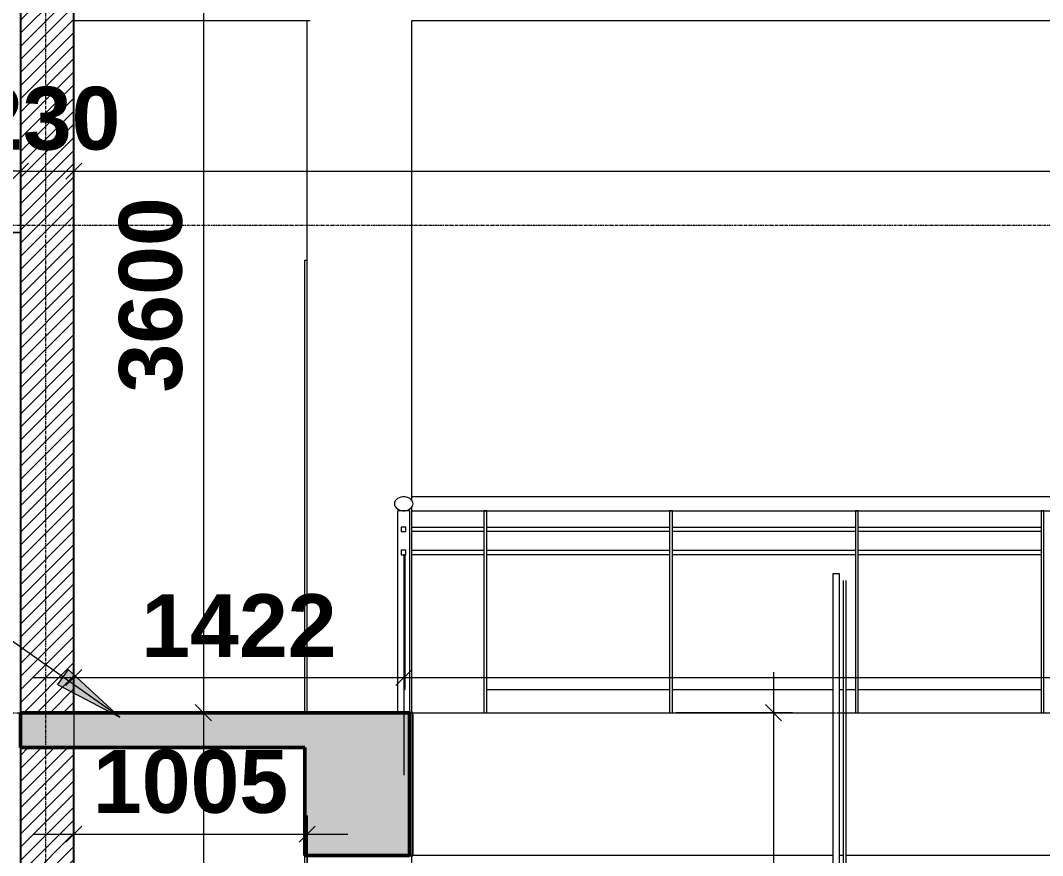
# Model space of a CAD drawing. Header units: inches. Extents: x 22 to 382261, y 22 to 371281.
# Drawn here: x 114936 to 119338, y 142897 to 146495 of the extents above; entities that cross this region are included whole.
import ezdxf

# ---------------------------------------------------------------- set-up
doc = ezdxf.new("R2010")
doc.units = ezdxf.units.IN
doc.header["$MEASUREMENT"] = 0
doc.linetypes.add('Grid Line 1_2_', pattern=[22.225, 12.7, -3.175, 3.175, -3.175])
for name, color, linetype, lineweight in [('A-ANNO-DIMS', 211, 'Continuous', 9), ('A-COLS', 52, 'Continuous', 9), ('A-DETL-GENF', 92, 'Continuous', 9), ('A-DETL-THIN', 151, 'Continuous', 9), ('A-FLOR-HRAL', 11, 'Continuous', 9), ('A-FLOR-LEVL', 51, 'Continuous', 9), ('A-GLAZ-CURT', 52, 'Continuous', 9), ('A-WALL-PATT', 111, 'Continuous', 9), ('G-ANNO-TEXT', 231, 'Continuous', 9), ('I-WALL', 2, 'Continuous', 9), ('Q-CASE', 31, 'Continuous', 9), ('S-GRID', 1, 'Continuous', 9)]:
    doc.layers.add(name, color=color, linetype=linetype, lineweight=lineweight)
doc.styles.add('Arial_B_2', font='arialbd.ttf', dxfattribs={"height": 270.833333})
doc.dimstyles.new('2_2', dxfattribs={"dimscale": 304.8, "dimtxt": 267.818092, "dimasz": 0.227865, "dimexe": 1.377953, "dimexo": 0.0625, "dimgap": 0.287073, "dimtad": 1, "dimdec": 0, "dimzin": 0, "dimdsep": 46, "dimtxsty": 'Arial_B_2', "dimblk1": 'OBLIQUE', "dimblk2": 'OBLIQUE', "dimsah": 1, "dimcen": 0.09, "dimdle": 0.574147, "dimazin": 0, "dimtfac": 1, "dimtdec": 4, "dimtix": 1, "dimtmove": 0, "dimatfit": 3, "dimfxl": 0.574147, "dimfxlon": 1, "dimtvp": 1, "dimtolj": 1, "dimtzin": 0, "dimlwd": 18, "dimlwe": 18, "dimarcsym": 2})

# ---------------------------------------------------------------- blocks, each defined once
blk = doc.blocks.new('Casework 3 - Casework 3-482897-Section C-C')
at = {"layer": 'Q-CASE'}
for p, q in [((-5461.8, 8210), (-4819.3, 8210)), ((-5461.8, 7581), (-5461.8, 8210)), ((-5461.8, 7581), (-4821.8, 7581)), ((-5461.8, 6416.7), (-5461.8, 7581)), ((-5421.8, 7577.6), (-5421.8, 6420.1)), ((-4821.8, 7577.6), (-5421.8, 7577.6)), ((-4821.8, 6416.7), (-5461.8, 6416.7)), ((-5421.8, 6420.1), (-4821.8, 6420.1))]:
    blk.add_line(p, q, dxfattribs=at)
blk = doc.blocks.new('Railing - 800mm-626364-Section C-C')
at = {"layer": 'A-FLOR-HRAL', "lineweight": 18}
for p, q in [((-3170.1, 5030), (-3170.1, 4450)), ((-3165.1, 5030), (-3170.1, 5030)), ((-3165.1, 4450), (-3165.1, 5030)), ((-3170.1, 4450), (-3165.1, 4450))]:
    blk.add_line(p, q, dxfattribs=at)
blk = doc.blocks.new('Railing - 50 x 12mm-408198-Section C-C')
at = {"layer": 'A-FLOR-HRAL'}
for p, q in [((-3196.8, 4350), (-3196.8, 5220)), ((-3146.8, 5220), (-3196.8, 5220)), ((-3146.8, 5220), (-3146.8, 4350))]:
    blk.add_line(p, q, dxfattribs=at)
blk = doc.blocks.new('Railing - 50 x 12mm-V1-Section C-C')
at = {"layer": 'A-FLOR-HRAL'}
for p, q in [((-2813.9, 5220), (-2825.9, 5220)), ((-2825.9, 5220), (-2825.9, 4350)), ((-2813.9, 4350), (-2813.9, 5220))]:
    blk.add_line(p, q, dxfattribs=at)
blk = doc.blocks.new('Railing - 800mm-V2-Section C-C')
at = {"layer": 'A-FLOR-HRAL'}
blk.add_line((-2813.9, 4450), (-2025.9, 4450), dxfattribs=at)
blk = doc.blocks.new('Railing - 800mm-V3-Section C-C')
at = {"layer": 'A-FLOR-HRAL'}
for p, q in [((-2013.9, 4450), (-1321.3, 4450)), ((-1296.3, 4450), (-1276.8, 4450)), ((-1266.8, 4450), (-1225.9, 4450))]:
    blk.add_line(p, q, dxfattribs=at)
blk = doc.blocks.new('Railing - Railing-537520-Section C-C')
at = {"layer": 'A-FLOR-HRAL'}
for p, q in [((7103.2, 5280), (-3136.8, 5280)), ((-3136.8, 5220), (7103.2, 5220)), ((-3136.8, 5150), (-2825.9, 5150)), ((-2825.9, 5130), (-3136.8, 5130)), ((-2813.9, 5150), (-2025.9, 5150)), ((-2025.9, 5130), (-2813.9, 5130)), ((-2013.9, 5150), (-1225.9, 5150)), ((-1225.9, 5130), (-2013.9, 5130)), ((-1213.9, 5150), (-425.9, 5150)), ((-425.9, 5130), (-1213.9, 5130)), ((-3136.8, 5050), (-2825.9, 5050)), ((-2825.9, 5030), (-3136.8, 5030)), ((-2813.9, 5050), (-2025.9, 5050)), ((-2025.9, 5030), (-2813.9, 5030)), ((-2013.9, 5050), (-1225.9, 5050)), ((-1225.9, 5030), (-2013.9, 5030)), ((-1213.9, 5050), (-425.9, 5050)), ((-425.9, 5030), (-1213.9, 5030))]:
    blk.add_line(p, q, dxfattribs=at)
at = {"layer": 'A-FLOR-HRAL', "lineweight": 18}
for p, q in [((-3161.8, 5150), (-3181.8, 5150)), ((-3181.8, 5150), (-3181.8, 5130)), ((-3181.8, 5130), (-3161.8, 5130)), ((-3161.8, 5130), (-3161.8, 5150)), ((-3161.8, 5050), (-3181.8, 5050)), ((-3181.8, 5050), (-3181.8, 5030)), ((-3181.8, 5030), (-3161.8, 5030)), ((-3161.8, 5030), (-3161.8, 5050))]:
    blk.add_line(p, q, dxfattribs=at)
at = {"layer": 'A-FLOR-HRAL', "lineweight": 18, "flags": 128}
for points in [[(-3131.2, 5250), (-3132.1, 5256.2), (-3134.7, 5262.2), (-3138.8, 5267.6), (-3144.4, 5272.3), (-3151.2, 5276), (-3158.8, 5278.5), (-3167, 5279.8), (-3175.4, 5279.8), (-3183.6, 5278.5), (-3191.2, 5276), (-3198, 5272.3), (-3203.6, 5267.6), (-3207.7, 5262.2), (-3210.3, 5256.2), (-3211.2, 5250)], [(-3211.2, 5250), (-3210.3, 5243.8), (-3207.7, 5237.8), (-3203.6, 5232.4), (-3198, 5227.7), (-3191.2, 5224), (-3183.6, 5221.5), (-3175.4, 5220.2), (-3167, 5220.2), (-3158.8, 5221.5), (-3151.2, 5224), (-3144.4, 5227.7), (-3138.8, 5232.4), (-3134.7, 5237.8), (-3132.1, 5243.8), (-3131.2, 5250)]]:
    blk.add_lwpolyline(points, dxfattribs=at)
for name, p in [('Railing - 50 x 12mm-408198-Section C-C', (0, 0)), ('Railing - 50 x 12mm-V1-Section C-C', (0, 0)), ('Railing - 50 x 12mm-V1-Section C-C', (800, 0)), ('Railing - 50 x 12mm-V1-Section C-C', (1600, 0)), ('Railing - 50 x 12mm-V1-Section C-C', (2400, 0)), ('Railing - 800mm-626364-Section C-C', (0, 0)), ('Railing - 800mm-V2-Section C-C', (0, 0)), ('Railing - 800mm-V3-Section C-C', (0, 0)), ('Railing - 800mm-V2-Section C-C', (1600, 0))]:
    blk.add_blockref(name, p)
blk = doc.blocks.new('Top Rail Type - Top Rail_Internal_-537676-Section C-C')
at = {"layer": 'A-FLOR-HRAL'}
for p, q in [((7103.2, 5280), (-3136.8, 5280)), ((-3136.8, 5220), (7103.2, 5220))]:
    blk.add_line(p, q, dxfattribs=at)
at = {"layer": 'A-FLOR-HRAL', "flags": 128}
for points in [[(-3131.2, 5250), (-3132.1, 5256.2), (-3134.7, 5262.2), (-3138.8, 5267.6), (-3144.4, 5272.3), (-3151.2, 5276), (-3158.8, 5278.5), (-3167, 5279.8), (-3175.4, 5279.8), (-3183.6, 5278.5), (-3191.2, 5276), (-3198, 5272.3), (-3203.6, 5267.6), (-3207.7, 5262.2), (-3210.3, 5256.2), (-3211.2, 5250)], [(-3211.2, 5250), (-3210.3, 5243.8), (-3207.7, 5237.8), (-3203.6, 5232.4), (-3198, 5227.7), (-3191.2, 5224), (-3183.6, 5221.5), (-3175.4, 5220.2), (-3167, 5220.2), (-3158.8, 5221.5), (-3151.2, 5224), (-3144.4, 5227.7), (-3138.8, 5232.4), (-3134.7, 5237.8), (-3132.1, 5243.8), (-3131.2, 5250)]]:
    blk.add_lwpolyline(points, dxfattribs=at)
blk = doc.blocks.new('Casework 11 - Casework 8-650977-Section C-C')
at = {"layer": 'Q-CASE'}
for p, q in [((-1276.8, 2850), (-1276.8, 4919.5)), ((-1266.8, 4919.5), (-1266.8, 2850))]:
    blk.add_line(p, q, dxfattribs=at)
blk = doc.blocks.new('System Panel - Glazed-655852-Section C-C')
at = {"layer": 'A-GLAZ-CURT'}
for p, q in [((-1321.3, 300), (-1321.3, 4950)), ((-1321.3, 4950), (-1296.3, 4950)), ((-1296.3, 4950), (-1296.3, 300))]:
    blk.add_line(p, q, dxfattribs=at)
blk = doc.blocks.new('Casework 20 - Casework 20-674433-Section C-C')
at = {"layer": 'Q-CASE', "lineweight": 25}
for p, q in [((-3132.4, 4350), (-3146.8, 4350)), ((-3132.4, 3734.5), (-3132.4, 4350)), ((-3146.8, 3734.5), (-3132.4, 3734.5))]:
    blk.add_line(p, q, dxfattribs=at)
at = {"layer": 'Q-CASE'}
for p, q in [((-3132.4, 4350), (-1321.3, 4350)), ((-1296.3, 4350), (-1276.8, 4350)), ((-1266.8, 4350), (5013.2, 4350)), ((-1321.3, 3734.5), (-3132.4, 3734.5)), ((-1276.8, 3734.5), (-1296.3, 3734.5)), ((5013.2, 3734.5), (-1266.8, 3734.5))]:
    blk.add_line(p, q, dxfattribs=at)
blk = doc.blocks.new('_Oblique')
at = {"color": 0, "linetype": 'ByBlock', "lineweight": -2}
blk.add_line((-0.5, -0.5), (0.5, 0.5), dxfattribs=at)
blk = doc.blocks.new('*D5171')
at = {"layer": 'A-ANNO-DIMS', "color": 0, "lineweight": 18, "transparency": 16777216}
for p, q in [((114935.6, 145926.9), (114935.6, 145425.9)), ((115165.6, 145926.9), (115165.6, 145425.9)), ((114935.6, 145845.9), (114866.1, 145845.9)), ((114935.6, 145845.9), (115165.6, 145845.9)), ((115165.6, 145845.9), (115235, 145845.9))]:
    blk.add_line(p, q, dxfattribs=at)
at = {"layer": 'Defpoints', "color": 0, "transparency": 16777216}
for p in [(114935.6, 145945.9), (115165.6, 145945.9), (115165.6, 145845.9)]:
    blk.add_point(p, dxfattribs=at)
at = {"layer": 'A-ANNO-DIMS', "color": 0, "lineweight": 18, "transparency": 16777216, "xscale": 69.45312499999999, "yscale": 69.45312499999999, "zscale": 69.45312499999999}
blk.add_blockref('_Oblique', (114935.6, 145845.9), dxfattribs=at)
at = {"layer": 'A-ANNO-DIMS', "color": 0, "lineweight": 18, "transparency": 16777216, "xscale": 69.45312499999999, "yscale": 69.45312499999999, "zscale": 69.45312499999999, "rotation": 180}
blk.add_blockref('_Oblique', (115165.6, 145845.9), dxfattribs=at)
at = {"layer": 'A-ANNO-DIMS', "color": 0, "lineweight": 18, "transparency": 16777216, "insert": (115050.6, 146071.7), "char_height": 270.83, "width": 419.764, "attachment_point": 5, "style": 'Arial_B_2'}
blk.add_mtext('\\A1;230', dxfattribs=at)
blk = doc.blocks.new('*D5172')
at = {"layer": 'A-ANNO-DIMS', "color": 0, "lineweight": 18, "transparency": 16777216}
for p, q in [((115165.6, 145926.9), (115165.6, 145425.9)), ((128210.6, 145926.9), (128210.6, 145425.9)), ((114990.6, 145845.9), (128385.6, 145845.9))]:
    blk.add_line(p, q, dxfattribs=at)
at = {"layer": 'Defpoints', "color": 0, "transparency": 16777216}
for p in [(115165.6, 145945.9), (128210.6, 145945.9), (128210.6, 145845.9)]:
    blk.add_point(p, dxfattribs=at)
at = {"layer": 'A-ANNO-DIMS', "color": 0, "lineweight": 18, "transparency": 16777216, "xscale": 69.45312499999999, "yscale": 69.45312499999999, "zscale": 69.45312499999999, "rotation": 180}
blk.add_blockref('_Oblique', (115165.6, 145845.9), dxfattribs=at)
at = {"layer": 'A-ANNO-DIMS', "color": 0, "lineweight": 18, "transparency": 16777216, "xscale": 69.45312499999999, "yscale": 69.45312499999999, "zscale": 69.45312499999999}
blk.add_blockref('_Oblique', (128210.6, 145845.9), dxfattribs=at)
at = {"layer": 'A-ANNO-DIMS', "color": 0, "lineweight": 18, "transparency": 16777216, "insert": (121688.1, 146071.7), "char_height": 270.83, "width": 699.606, "attachment_point": 5, "style": 'Arial_B_2'}
blk.add_mtext('\\A1;13045', dxfattribs=at)
blk = doc.blocks.new('*D5176')
at = {"layer": 'A-ANNO-DIMS', "color": 0, "lineweight": 18, "transparency": 16777216}
for p, q in [((115165.6, 143070.1), (115165.6, 142569.2)), ((116170.6, 143070.1), (116170.6, 142569.2)), ((114990.6, 142989.2), (116345.6, 142989.2))]:
    blk.add_line(p, q, dxfattribs=at)
at = {"layer": 'Defpoints', "color": 0, "transparency": 16777216}
for p in [(115165.6, 143089.2), (116170.6, 143089.2), (116170.6, 142989.2)]:
    blk.add_point(p, dxfattribs=at)
at = {"layer": 'A-ANNO-DIMS', "color": 0, "lineweight": 18, "transparency": 16777216, "xscale": 69.45312499999999, "yscale": 69.45312499999999, "zscale": 69.45312499999999, "rotation": 180}
blk.add_blockref('_Oblique', (115165.6, 142989.2), dxfattribs=at)
at = {"layer": 'A-ANNO-DIMS', "color": 0, "lineweight": 18, "transparency": 16777216, "xscale": 69.45312499999999, "yscale": 69.45312499999999, "zscale": 69.45312499999999}
blk.add_blockref('_Oblique', (116170.6, 142989.2), dxfattribs=at)
at = {"layer": 'A-ANNO-DIMS', "color": 0, "lineweight": 18, "transparency": 16777216, "insert": (115668.1, 143214.9), "char_height": 270.83, "width": 559.685, "attachment_point": 5, "style": 'Arial_B_2'}
blk.add_mtext('\\A1;1005', dxfattribs=at)
blk = doc.blocks.new('*D5178')
at = {"layer": 'A-ANNO-DIMS', "color": 0, "lineweight": 18, "transparency": 16777216}
for p, q in [((115723.4, 147287.8), (115723.4, 143337.8)), ((115804.3, 147112.8), (115303.4, 147112.8)), ((115804.3, 143512.8), (115303.4, 143512.8))]:
    blk.add_line(p, q, dxfattribs=at)
at = {"layer": 'Defpoints', "color": 0, "transparency": 16777216}
for p in [(115823.4, 147112.8), (115723.4, 143512.8), (115823.4, 143512.8)]:
    blk.add_point(p, dxfattribs=at)
at = {"layer": 'A-ANNO-DIMS', "color": 0, "lineweight": 18, "transparency": 16777216, "xscale": 69.45312499999999, "yscale": 69.45312499999999, "zscale": 69.45312499999999}
for p, rotation in [((115723.4, 147112.8), 90), ((115723.4, 143512.8), 270)]:
    blk.add_blockref('_Oblique', p, dxfattribs=dict(at, rotation=rotation))
at = {"layer": 'A-ANNO-DIMS', "color": 0, "lineweight": 18, "transparency": 16777216, "insert": (115497.6, 145312.8), "char_height": 270.83, "width": 559.685, "attachment_point": 5, "rotation": 90, "style": 'Arial_B_2'}
blk.add_mtext('\\A1;3600', dxfattribs=at)
blk = doc.blocks.new('*D5179')
at = {"layer": 'A-ANNO-DIMS', "color": 0, "lineweight": 18, "transparency": 16777216}
for p, q in [((115723.4, 143687.8), (115723.4, 139287.8)), ((115804.3, 143512.8), (115303.4, 143512.8)), ((115804.3, 139462.8), (115303.4, 139462.8))]:
    blk.add_line(p, q, dxfattribs=at)
at = {"layer": 'Defpoints', "color": 0, "transparency": 16777216}
for p in [(115823.4, 143512.8), (115723.4, 139462.8), (115823.4, 139462.8)]:
    blk.add_point(p, dxfattribs=at)
at = {"layer": 'A-ANNO-DIMS', "color": 0, "lineweight": 18, "transparency": 16777216, "xscale": 69.45312499999999, "yscale": 69.45312499999999, "zscale": 69.45312499999999}
for p, rotation in [((115723.4, 143512.8), 90), ((115723.4, 139462.8), 270)]:
    blk.add_blockref('_Oblique', p, dxfattribs=dict(at, rotation=rotation))
at = {"layer": 'A-ANNO-DIMS', "color": 0, "lineweight": 18, "transparency": 16777216, "insert": (115497.6, 141487.8), "char_height": 270.83, "width": 559.685, "attachment_point": 5, "rotation": 90, "style": 'Arial_B_2'}
blk.add_mtext('\\A1;4050', dxfattribs=at)
blk = doc.blocks.new('*D5185')
at = {"layer": 'A-ANNO-DIMS', "color": 0, "lineweight": 18, "transparency": 16777216}
for p, q in [((118179.2, 143687.8), (118179.2, 139287.8)), ((118260.1, 143512.8), (117759.2, 143512.8)), ((118260.1, 139462.8), (117759.2, 139462.8))]:
    blk.add_line(p, q, dxfattribs=at)
at = {"layer": 'Defpoints', "color": 0, "transparency": 16777216}
for p in [(118279.2, 143512.8), (118179.2, 139462.8), (118279.2, 139462.8)]:
    blk.add_point(p, dxfattribs=at)
at = {"layer": 'A-ANNO-DIMS', "color": 0, "lineweight": 18, "transparency": 16777216, "xscale": 69.45312499999999, "yscale": 69.45312499999999, "zscale": 69.45312499999999}
for p, rotation in [((118179.2, 143512.8), 90), ((118179.2, 139462.8), 270)]:
    blk.add_blockref('_Oblique', p, dxfattribs=dict(at, rotation=rotation))
at = {"layer": 'A-ANNO-DIMS', "color": 0, "lineweight": 18, "transparency": 16777216, "insert": (117953.4, 141487.8), "char_height": 270.83, "width": 559.685, "attachment_point": 5, "rotation": 90, "style": 'Arial_B_2'}
blk.add_mtext('\\A1;4050', dxfattribs=at)
blk = doc.blocks.new('*D5192')
at = {"layer": 'A-ANNO-DIMS', "color": 0, "lineweight": 18, "transparency": 16777216}
for p, q in [((115165.6, 143745.3), (115165.6, 143244.4)), ((116587.3, 143745.3), (116587.3, 143244.4)), ((114990.6, 143664.4), (116762.3, 143664.4))]:
    blk.add_line(p, q, dxfattribs=at)
at = {"layer": 'Defpoints', "color": 0, "transparency": 16777216}
for p in [(115165.6, 143764.4), (116587.3, 143764.4), (116587.3, 143664.4)]:
    blk.add_point(p, dxfattribs=at)
at = {"layer": 'A-ANNO-DIMS', "color": 0, "lineweight": 18, "transparency": 16777216, "xscale": 69.45312499999999, "yscale": 69.45312499999999, "zscale": 69.45312499999999, "rotation": 180}
blk.add_blockref('_Oblique', (115165.6, 143664.4), dxfattribs=at)
at = {"layer": 'A-ANNO-DIMS', "color": 0, "lineweight": 18, "transparency": 16777216, "xscale": 69.45312499999999, "yscale": 69.45312499999999, "zscale": 69.45312499999999}
blk.add_blockref('_Oblique', (116587.3, 143664.4), dxfattribs=at)
at = {"layer": 'A-ANNO-DIMS', "color": 0, "lineweight": 18, "transparency": 16777216, "insert": (115876.4, 143887.8), "char_height": 270.83, "width": 559.685, "attachment_point": 5, "style": 'Arial_B_2'}
blk.add_mtext('\\A1;1422', dxfattribs=at)
blk = doc.blocks.new('*D5193')
at = {"layer": 'A-ANNO-DIMS', "color": 0, "lineweight": 18, "transparency": 16777216}
for p, q in [((116587.3, 143745.3), (116587.3, 143244.4)), ((126887.7, 143745.3), (126887.7, 143244.4)), ((116412.3, 143664.4), (127062.7, 143664.4))]:
    blk.add_line(p, q, dxfattribs=at)
at = {"layer": 'Defpoints', "color": 0, "transparency": 16777216}
for p in [(116587.3, 143764.4), (126887.7, 143764.4), (126887.7, 143664.4)]:
    blk.add_point(p, dxfattribs=at)
at = {"layer": 'A-ANNO-DIMS', "color": 0, "lineweight": 18, "transparency": 16777216, "xscale": 69.45312499999999, "yscale": 69.45312499999999, "zscale": 69.45312499999999, "rotation": 180}
blk.add_blockref('_Oblique', (116587.3, 143664.4), dxfattribs=at)
at = {"layer": 'A-ANNO-DIMS', "color": 0, "lineweight": 18, "transparency": 16777216, "xscale": 69.45312499999999, "yscale": 69.45312499999999, "zscale": 69.45312499999999}
blk.add_blockref('_Oblique', (126887.7, 143664.4), dxfattribs=at)
at = {"layer": 'A-ANNO-DIMS', "color": 0, "lineweight": 18, "transparency": 16777216, "insert": (121737.5, 143890.1), "char_height": 270.83, "width": 699.606, "attachment_point": 5, "style": 'Arial_B_2'}
blk.add_mtext('\\A1;10300', dxfattribs=at)

msp = doc.modelspace()

# ---------------------------------------------------------------- hatches: boundary and pattern name
at = {"layer": 'A-DETL-GENF'}
h = msp.add_hatch(dxfattribs=at)
h.set_pattern_fill('FP_5', style=0, pattern_type=2)
h.set_pattern_definition([(50, (123150.51, 143793.9), (182.1847, -15.939), [19.05, -209.55]), (355, (123150.51, 143793.9), (-35.2424, 191.0566), [15.24, -167.64]), (100.451, (123165.7, 143792.57), (146.9425, 175.1167), [16.19, -178.09]), (46.184, (123150.51, 143844.7), (271.079, -42.0433), [28.575, -314.325]), (96.636, (123173.1, 143841.2), (237.4025, 247.427), [24.285, -267.135]), (351.184, (123150.51, 143844.7), (237.405, 247.425), [22.86, -251.46]), (21, (123175.91, 143832), (151.6149, -102.2655), [19.05, -209.55]), (326, (123175.91, 143832), (61.8024, 184.1877), [15.24, -167.64]), (71.451, (123188.55, 143823.48), (213.417, 81.9214), [16.19, -178.09]), (37.5, (123150.514, 143793.9), (3.08832, 84.55508), [8.382, -157.226, 8.382, -161.798, -168.275]), (37.5, (123150.514, 143793.9), (3.08832, 84.55508), [-335.788, 8.382, -159.893]), (7.5, (123150.51, 143793.9), (66.8194, 100.18075), [8.382, -88.646, 8.382, -153.416, -64.135]), (7.5, (123150.51, 143793.9), (66.8194, 100.18075), [-258.826, 8.382, -55.753]), (327.5, (123093.87, 143793.9), (135.5905, -5.7289), [8.382, -55.118, 8.382, -189.738, -262.89]), (327.5, (123093.87, 143793.9), (135.5905, -5.7289), [-261.62, 8.382, -254.508]), (317.5, (123068.47, 143793.9), (148.1289, 25.4268), [8.382, -74.168, 8.382, -123.19, -186.69]), (317.5, (123068.47, 143793.9), (148.1289, 25.4268), [-214.122, 8.382, -178.308])])
h.paths.add_polyline_path([(114935.6, 139312.8), (131995.6, 139312.8), (131995.6, 139462.8), (114935.6, 139462.8), (114935.6, 139313.5)])
h.paths.add_polyline_path([(127294, 142897.4), (127310.6, 142897.4), (127310.6, 143362.8), (129490.6, 143362.8), (129490.6, 143512.8), (126860.6, 143512.8), (126860.6, 142897.4), (127128.3, 142897.4)])
h.paths.add_polyline_path([(116355.2, 142897.4), (116610.6, 142897.4), (116610.6, 143512.8), (114935.6, 143512.8), (114935.6, 143362.8), (116160.6, 143362.8), (116160.6, 142897.4), (116189.5, 142897.4)])
at = {"layer": 'A-WALL-PATT'}
h = msp.add_hatch(dxfattribs=at)
h.set_pattern_fill('FP_1', color=256, style=0, pattern_type=2)
h.set_pattern_definition([(45, (123150.514, 143793.9), (-28.28427, 28.28427), [])])
h.paths.add_polyline_path([(115165.6, 142612.8), (115165.6, 143362.8), (114935.6, 143362.8), (114935.6, 142612.8)])
h.paths.add_polyline_path([(115165.6, 143512.8), (115165.6, 147259.2), (114935.6, 147218.6), (114935.6, 143512.8)])
at = {"layer": 'G-ANNO-TEXT'}
msp.add_hatch(color=7, dxfattribs=at).paths.add_polyline_path([(115363.5, 143493.8), (115140.9, 143698.7), (115095.4, 143634.1)])

# ---------------------------------------------------------------- linework, layer by layer
at = {"layer": 'A-COLS'}
for p, q in [((116170.6, 143512.8), (116170.6, 146495.2)), ((116620.6, 144427.8), (116620.6, 146495.2)), ((116160.6, 145462.8), (116170.6, 145462.8)), ((116160.6, 143512.8), (116160.6, 145462.8)), ((116620.6, 143512.8), (116620.6, 144397.8)), ((116160.6, 140704.5), (116160.6, 142897.4)), ((116170.6, 140662.8), (116170.6, 142897.4)), ((116620.6, 140362.8), (116620.6, 142897.4))]:
    msp.add_line(p, q, dxfattribs=at)
at = {"layer": 'A-DETL-THIN', "lineweight": 50}
for p, q in [((116610.6, 143512.8), (114935.6, 143512.8)), ((114935.6, 143512.8), (114935.6, 143362.8)), ((116610.6, 142897.4), (116610.6, 143512.8)), ((114935.6, 143362.8), (116160.6, 143362.8)), ((116160.6, 143362.8), (116160.6, 142897.4)), ((116160.6, 142897.4), (116610.6, 142897.4))]:
    msp.add_line(p, q, dxfattribs=at)
at = {"layer": 'A-FLOR-LEVL', "linetype": 'Grid Line 1_2_'}
for p, q in [((109984.2, 145612.8), (136316.8, 145612.8)), ((109984.2, 143512.8), (136316.8, 143512.8))]:
    msp.add_line(p, q, dxfattribs=at)
at = {"layer": 'G-ANNO-TEXT', "color": 7}
for p, q in [((115363.5, 143493.8), (114088, 144391.5)), ((115140.9, 143698.7), (115095.4, 143634.1)), ((115363.5, 143493.8), (115140.9, 143698.7)), ((115095.4, 143634.1), (115363.5, 143493.8))]:
    msp.add_line(p, q, dxfattribs=at)
at = {"layer": 'I-WALL', "lineweight": 25}
for p, q in [((115165.6, 143512.8), (115165.6, 147259.2)), ((114935.6, 147218.6), (114935.6, 143512.8)), ((114935.6, 143362.8), (114935.6, 141622.8)), ((115165.6, 141622.8), (115165.6, 143362.8))]:
    msp.add_line(p, q, dxfattribs=at)
at = {"layer": 'I-WALL'}
for p, q in [((115165.6, 146495.2), (116183.1, 146495.2)), ((116620.6, 146495.2), (121465.6, 146495.2))]:
    msp.add_line(p, q, dxfattribs=at)
at = {"layer": 'S-GRID', "linetype": 'Grid Line 1_2_'}
msp.add_line((115045.6, 138712.8), (115045.6, 151138.6), dxfattribs=at)

# ---------------------------------------------------------------- block references
at = {"layer": 'A-FLOR-HRAL'}
for name in ['Railing - Railing-537520-Section C-C', 'Top Rail Type - Top Rail_Internal_-537676-Section C-C']:
    msp.add_blockref(name, (119757.4, 139162.8), dxfattribs=at)
at = {"layer": 'A-GLAZ-CURT'}
msp.add_blockref('System Panel - Glazed-655852-Section C-C', (119757.4, 139162.8), dxfattribs=at)
at = {"layer": 'Q-CASE'}
for name in ['Casework 3 - Casework 3-482897-Section C-C', 'Casework 11 - Casework 8-650977-Section C-C', 'Casework 20 - Casework 20-674433-Section C-C']:
    msp.add_blockref(name, (119757.4, 139162.8), dxfattribs=at)

# ---------------------------------------------------------------- dimensions: what is measured, and where the dimension line sits
at = {"layer": 'A-ANNO-DIMS', "lineweight": 18}
for base, p1, p2, override, picture, middle in [((115723.4, 143512.8), (115823.4, 147112.8), (115823.4, 143512.8), {"dimpost": '<>', "dimfxl": 3600}, '*D5178', (115497.6, 145312.8)), ((115723.4, 139462.8), (115823.4, 143512.8), (115823.4, 139462.8), {"dimpost": '<>', "dimfxl": 4050}, '*D5179', (115497.6, 141487.8)), ((118179.2, 139462.8), (118279.2, 143512.8), (118279.2, 139462.8), {"dimpost": '<>', "dimfxl": 4050}, '*D5185', (117953.4, 141487.8))]:
    dim = msp.add_linear_dim(base=base, p1=p1, p2=p2, angle=90, dimstyle='2_2', override=override, dxfattribs=at)
    dim.commit()
    dim.dimension.update_dxf_attribs({"geometry": picture, "text_midpoint": middle})
for base, p1, p2, override, picture, middle in [((115165.6, 145845.9), (114935.6, 145945.9), (115165.6, 145945.9), {"dimpost": '<>', "dimfxl": 230}, '*D5171', (115050.6, 146071.7)), ((128210.6, 145845.9), (115165.6, 145945.9), (128210.6, 145945.9), {"dimpost": '<>', "dimfxl": 13045}, '*D5172', (121688.1, 146071.7)), ((116587.3, 143664.4), (115165.6, 143764.4), (116587.3, 143764.4), {"dimpost": '<>', "dimfxl": 1421.72481}, '*D5192', (115876.4, 143887.8)), ((126887.7, 143664.4), (116587.3, 143764.4), (126887.7, 143764.4), {"dimpost": '<>', "dimfxl": 10300.441145}, '*D5193', (121737.5, 143890.1)), ((116170.6, 142989.2), (115165.6, 143089.2), (116170.6, 143089.2), {"dimpost": '<>', "dimfxl": 1005}, '*D5176', (115668.1, 143214.9))]:
    dim = msp.add_linear_dim(base=base, p1=p1, p2=p2, dimstyle='2_2', override=override, dxfattribs=at)
    dim.commit()
    dim.dimension.update_dxf_attribs({"geometry": picture, "text_midpoint": middle})

doc.saveas('drawing.dxf')
